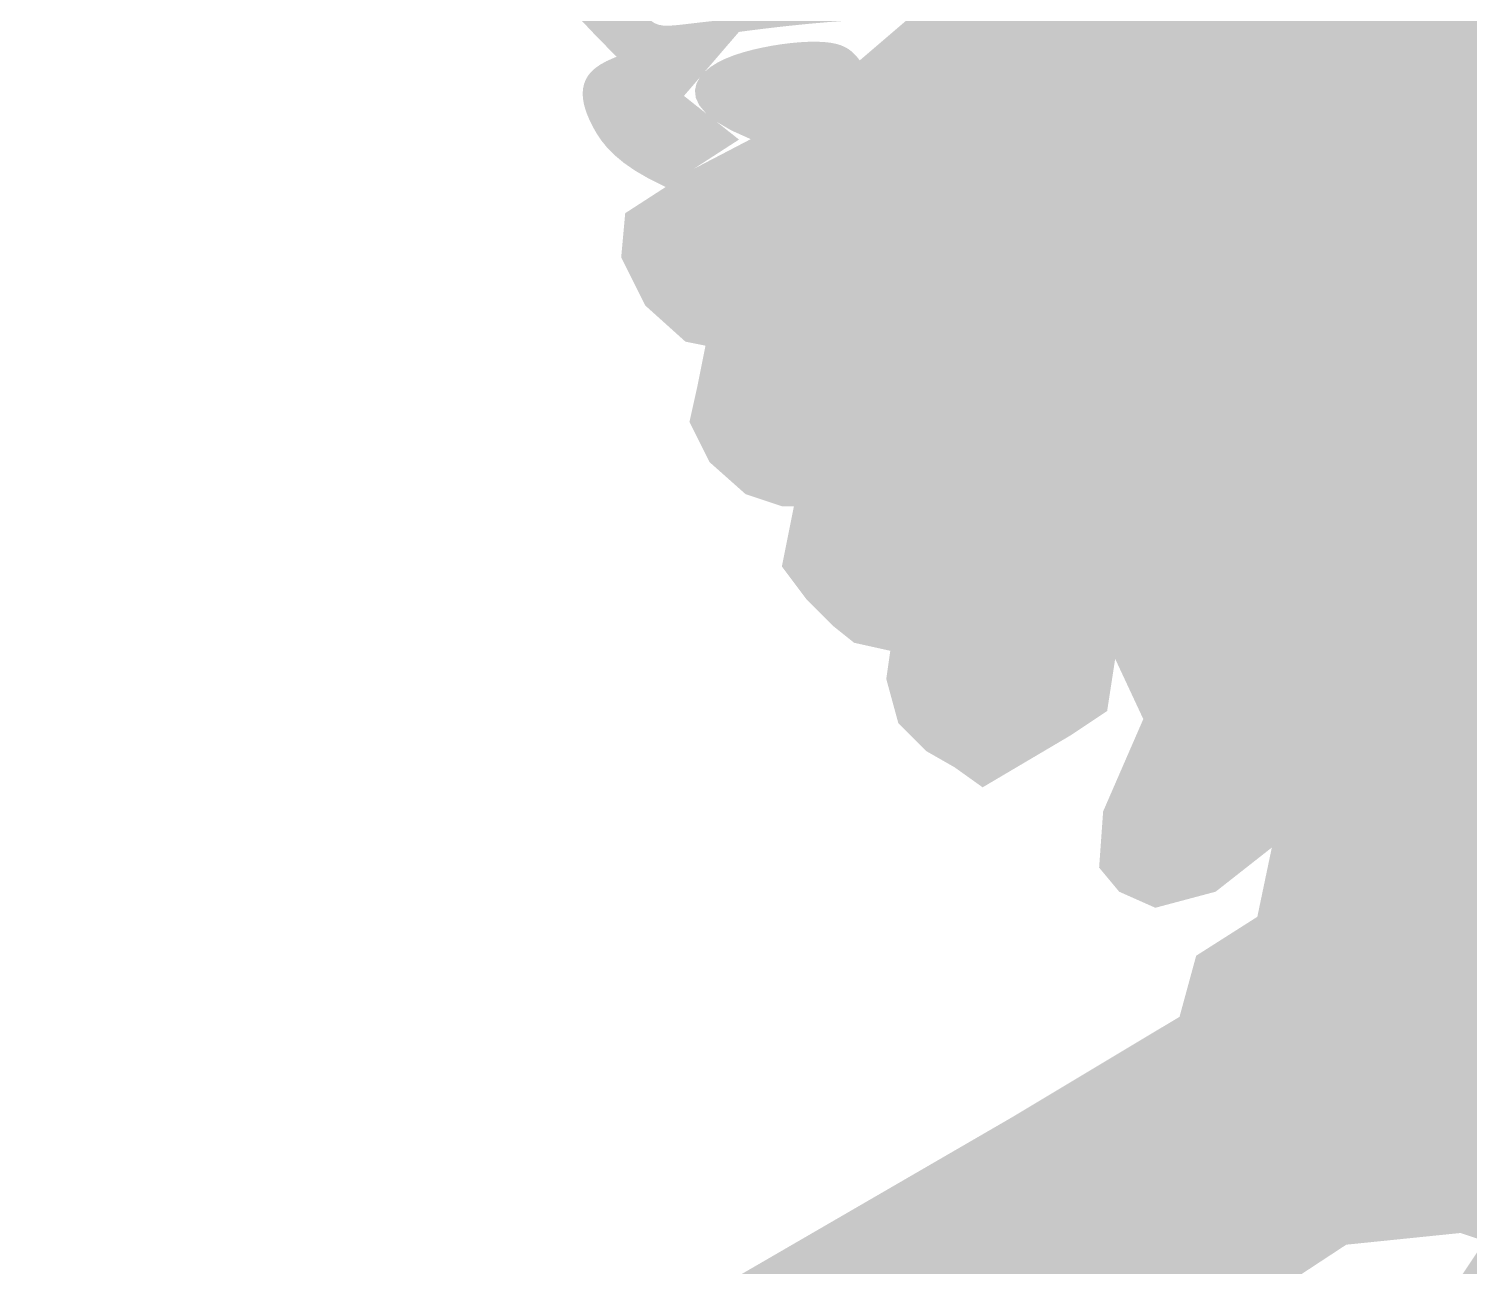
# Model space of a CAD drawing. Header units: millimetres. Extents: x 471 to 1044, y 7 to 541.
# Drawn here: x 825.61 to 837.84, y 132.43 to 142.93 of the extents above; entities that cross this region are included whole.
import ezdxf

# ---------------------------------------------------------------- set-up
doc = ezdxf.new("R2010")
doc.units = ezdxf.units.MM
doc.layers.add('magpiefill', color=3, linetype='Continuous')

msp = doc.modelspace()

# ---------------------------------------------------------------- hatches: boundary and pattern name
at = {"layer": 'magpiefill', "true_color": 0x010101}
h = msp.add_hatch(color=18, dxfattribs=at)
h.dxf.hatch_style = 1
edge = h.paths.add_edge_path()
edge.add_line((837.7639250257876, 132.7128722716379), (836.7933756990819, 132.6136523546873))
edge.add_line((836.7933756990819, 132.6136523546873), (835.1414601036887, 131.5286542882532))
edge.add_line((835.1414601036888, 131.5286542882531), (831.7432370940279, 129.075614704718))
edge.add_line((831.743237094028, 129.0756147047181), (829.7609395849938, 127.1886604558408))
edge.add_line((829.7609395849938, 127.1886604558408), (829.430557671353, 127.1886604558408))
edge.add_line((829.4305576713527, 127.1886604558408), (829.1001742509147, 127.4717039065075))
edge.add_line((829.1001742509147, 127.4717039065076), (829.0529768346804, 127.6603990180601))
edge.add_line((829.0529768346805, 127.6603990180601), (828.0618280801633, 126.9056177885119))
edge.add_line((828.0618280801634, 126.9056177885119), (826.7402974120056, 125.9621406640733))
edge.add_line((826.7402974120055, 125.9621406640733), (826.5987051633023, 126.5754009516259))
edge.add_line((826.5987051633022, 126.575400951626), (826.6459025795365, 126.905617788512))
edge.add_line((826.6459025795366, 126.9056177885119), (827.2122730811469, 127.5188772927267))
edge.add_line((827.2122730811468, 127.5188772927268), (827.4010627460843, 127.6603990180602))
edge.add_line((827.4010627460843, 127.6603990180601), (827.2594704973811, 127.7547465738364))
edge.add_line((827.2594704973812, 127.7547465738364), (826.3627165753329, 127.1414870696216))
edge.add_line((826.3627165753328, 127.1414870696216), (826.1267294941608, 127.3301821811741))
edge.add_line((826.1267294941608, 127.3301821811741), (826.1267294941608, 127.4717039065076))
edge.add_line((826.1267294941608, 127.4717039065076), (825.7491486574885, 127.4717039065076))
edge.add_line((825.7491486574884, 127.4717039065076), (825.6075564087852, 127.6603990180601))
edge.add_line((825.6075564087853, 127.6603990180601), (826.8346922444742, 128.3208326918321))
edge.add_line((826.8346922444744, 128.3208326918321), (827.0706793256461, 128.7453970844943))
edge.add_line((827.0706793256461, 128.7453970844942), (827.4954575785532, 129.1227880909374))
edge.add_line((827.4954575785532, 129.1227880909374), (826.6459025795366, 128.9812663656039))
edge.add_line((826.6459025795366, 128.9812663656039), (827.3066679136155, 129.5473524835995))
edge.add_line((827.3066679136155, 129.5473524835995), (829.5249525038216, 130.8210464449241))
edge.add_line((829.5249525038216, 130.8210464449241), (831.6016448453247, 132.3306096873584))
edge.add_line((831.6016448453247, 132.3306096873584), (833.9615216842341, 133.6986512044593))
edge.add_line((833.9615216842342, 133.6986512044592), (835.3774486916583, 134.5477799897837))
edge.add_line((835.3774486916582, 134.5477799897837), (835.5190409403614, 135.0666927215602))
edge.add_line((835.5190409403613, 135.0666927215602), (836.038214025737, 135.3969095584461))
edge.add_line((836.038214025737, 135.3969095584461), (836.6045845273471, 135.1610402773364))
edge.add_line((836.6045845273472, 135.1610402773364), (836.9821653640198, 135.2082144468935))
edge.add_line((836.9821653640197, 135.2082144468935), (837.7845229468018, 135.8686481206654))
edge.add_line((837.7845229468019, 135.8686481206654), (838.4452897876781, 136.2932125133277))
edge.add_line((838.4452897876781, 136.2932125133277), (838.4924872039124, 135.349735388889))
edge.add_line((838.4924872039126, 135.349735388889), (838.3036960321776, 134.6421283288979))
edge.add_line((838.3036960321776, 134.6421283288979), (838.1149063672399, 134.5477799897838))
edge.add_line((838.1149063672399, 134.5477799897837), (837.8317203630362, 134.6421283288979))
edge.add_line((837.8317203630361, 134.6421283288979), (837.4541410331609, 134.2647373224549))
edge.add_line((837.454141033161, 134.2647373224549), (838.0367201548407, 133.7694218588486))
edge.add_line((838.0367201548406, 133.7694218588486), (838.1390181398857, 134.212491040582))
edge.add_line((838.1390181398858, 134.212491040582), (838.6164092390289, 134.4851489985719))
edge.add_line((838.6164092390288, 134.4851489985718), (839.3324951343449, 134.5192312433205))
edge.add_line((839.332495134345, 134.5192312433206), (839.7416870745257, 134.3829022643257))
edge.add_line((839.7416870745255, 134.3829022643257), (839.7416870745255, 134.0761620615872))
edge.add_line((839.7416870745255, 134.0761620615871), (839.4006942933074, 133.9398330825923))
edge.add_line((839.4006942933074, 133.9398330825923), (838.7528060501568, 133.8035041035973))
edge.add_line((838.7528060501566, 133.8035041035972), (838.0026198219604, 133.2241059428689))
edge.add_line((838.0026198219605, 133.224105942869), (838.0026198219605, 132.8151190058842))
edge.add_line((838.0026198219605, 132.8151190058842), (838.6164092390288, 133.0536947191253))
edge.add_line((838.6164092390288, 133.0536947191252), (840.1167801886234, 133.6330928798537))
edge.add_line((840.1167801886234, 133.6330928798537), (841.1056627197898, 134.1784087958333))
edge.add_line((841.1056627197897, 134.1784087958332), (842.0945437441586, 134.8941359355565))
edge.add_line((842.094543744159, 134.8941359355566), (843.3903202304608, 135.848438788521))
edge.add_line((843.3903202304607, 135.848438788521), (842.7083331612273, 135.6098630752799))
edge.add_line((842.7083331612268, 135.6098630752799), (842.060444918076, 135.3712873620387))
edge.add_line((842.0604449180762, 135.3712873620387), (841.3784578488428, 135.5416985857824))
edge.add_line((841.3784578488426, 135.5416985857825), (840.7646684317742, 136.0529322570133))
edge.add_line((840.7646684317742, 136.0529322570133), (840.3895753176764, 136.8027408581476))
edge.add_line((840.3895753176764, 136.8027408581476), (840.2531785065486, 137.6547969768658))
edge.add_line((840.2531785065487, 137.6547969768657), (840.4236756505564, 138.4386886060865))
edge.add_line((840.4236756505563, 138.4386886060865), (841.1397615458724, 139.2225802353073))
edge.add_line((841.1397615458725, 139.2225802353073), (840.7646684317745, 139.0862512563123))
edge.add_line((840.7646684317742, 139.0862512563123), (838.9915023531269, 138.1660306480966))
edge.add_line((838.9915023531269, 138.1660306480966), (837.4570295638548, 137.3139745293784))
edge.add_line((837.4570295638548, 137.3139745293785), (836.6045468574109, 136.6323296344039))
edge.add_line((836.6045468574109, 136.6323296344039), (836.1612545843503, 135.9847677675158))
edge.add_line((836.1612545843504, 135.9847677675158), (835.6838634852073, 135.6098630752799))
edge.add_line((835.6838634852072, 135.6098630752799), (835.1723735599815, 135.473534096285))
edge.add_line((835.1723735599815, 135.473534096285), (834.8654780980487, 135.6098630752799))
edge.add_line((834.8654780980489, 135.6098630752799), (834.6949824608386, 135.8143565437722))
edge.add_line((834.6949824608384, 135.8143565437722), (834.729081286921, 136.2915071869166))
edge.add_line((834.729081286921, 136.2915071869166), (835.0700740681391, 137.0753988161374))
edge.add_line((835.0700740681391, 137.0753988161374), (834.8313792719662, 137.5866324873683))
edge.add_line((834.8313792719662, 137.5866324873683), (834.7631801130035, 137.1435633056348))
edge.add_line((834.7631801130035, 137.1435633056348), (834.4562861578681, 136.9390698371424))
edge.add_line((834.4562861578681, 136.9390698371425), (833.7060999296722, 136.4960006554091))
edge.add_line((833.7060999296721, 136.496000655409), (833.4674051334991, 136.6664118791527))
edge.add_line((833.4674051334994, 136.6664118791527), (833.2287088305291, 136.8027408581476))
edge.add_line((833.2287088305291, 136.8027408581476), (832.9900140343561, 137.0413165713887))
edge.add_line((832.9900140343561, 137.0413165713886), (832.887716049311, 137.4162212636246))
edge.add_line((832.8877160493112, 137.4162212636247), (832.9218148753937, 137.6547969768658))
edge.add_line((832.9218148753937, 137.6547969768657), (832.6149209202581, 137.7229614663632))
edge.add_line((832.6149209202581, 137.7229614663632), (832.4444237762506, 137.8592904453581))
edge.add_line((832.4444237762505, 137.8592904453581), (832.2057274732799, 138.0978661585992))
edge.add_line((832.2057274732799, 138.0978661585992), (832.0011315031899, 138.3705241165891))
edge.add_line((832.00113150319, 138.3705241165891), (832.1034294882351, 138.8817577878199))
edge.add_line((832.103429488235, 138.8817577878199), (832.0011315031899, 138.8817577878199))
edge.add_line((832.00113150319, 138.8817577878199), (831.6942375480544, 138.9840045220662))
edge.add_line((831.6942375480544, 138.9840045220662), (831.387343592919, 139.256662480056))
edge.add_line((831.387343592919, 139.256662480056), (831.2168464489113, 139.5974849275433))
edge.add_line((831.2168464489112, 139.5974849275433), (831.2850456078738, 139.9042251302818))
edge.add_line((831.2850456078738, 139.9042251302818), (831.3532432600389, 140.245047577769))
edge.add_line((831.3532432600391, 140.245047577769), (831.1827476228287, 140.2791298225178))
edge.add_line((831.1827476228286, 140.2791298225178), (830.8417533348133, 140.5858700252564))
edge.add_line((830.8417533348133, 140.5858700252564), (830.6371573647231, 140.9948561789033))
edge.add_line((830.6371573647232, 140.9948561789033), (830.6712561908057, 141.3697608711393))
edge.add_line((830.6712561908055, 141.3697608711393), (831.2509452749937, 141.7446655633753))
edge.add_line((831.2509452749939, 141.7446655633752), (832.03523183607, 142.15365250036))
edge.add_line((832.0352318360699, 142.1536525003601), (832.5808205873782, 142.5967216820935))
edge.add_line((832.5808205873782, 142.5967216820935), (833.0582116865213, 143.0057086190783))
edge.add_line((833.0582116865214, 143.0057086190783), (833.1264108454839, 143.0738731085757))
edge.add_line((833.1264108454839, 143.0738731085757), (833.2969079894916, 143.1420375980731))
edge.add_line((833.2969079894915, 143.1420375980732), (833.5015039595818, 143.3124488218168))
edge.add_line((833.5015039595819, 143.3124488218168), (833.5356027856644, 143.4487778008117))
edge.add_line((833.5356027856644, 143.4487778008117), (833.5356027856644, 143.5510245350579))
edge.add_line((833.5356027856644, 143.5510245350579), (833.5015039595819, 143.6873535140527))
edge.add_line((833.5015039595819, 143.6873535140528), (833.3992059745368, 143.789600248299))
edge.add_line((833.3992059745369, 143.789600248299), (833.2969079894916, 143.8577647377964))
edge.add_line((833.2969079894915, 143.8577647377964), (833.1605096715663, 143.8918469825452))
edge.add_line((833.1605096715664, 143.8918469825452), (833.2628076566117, 143.9600114720427))
edge.add_line((833.2628076566116, 143.9600114720427), (833.3992059745368, 143.9600114720427))
edge.add_line((833.3992059745369, 143.9600114720427), (833.5356027856645, 143.9940937167913))
edge.add_line((833.5356027856644, 143.9940937167913), (833.7742990886347, 143.9940937167913))
edge.add_line((833.7742990886347, 143.9940937167913), (833.9106958997626, 143.9940937167913))
edge.add_line((833.9106958997625, 143.9940937167913), (834.0129938848075, 144.0281759615401))
edge.add_line((834.0129938848077, 144.0281759615401), (834.115291869853, 144.0963404510375))
edge.add_line((834.1152918698529, 144.0963404510375), (834.1834910288153, 144.2667516747812))
edge.add_line((834.1834910288153, 144.2667516747812), (834.2175913616952, 144.3689984090273))
edge.add_line((834.2175913616952, 144.3689984090273), (834.0811930437702, 144.5053273880223))
edge.add_line((834.0811930437703, 144.5053273880224), (833.6379007707097, 144.7439031012635))
edge.add_line((833.6379007707096, 144.7439031012634), (834.2175913616952, 144.6075741222684))
edge.add_line((834.2175913616952, 144.6075741222684), (834.5244853168308, 144.539409632771))
edge.add_line((834.5244853168308, 144.539409632771), (834.6949824608383, 144.6416563670172))
edge.add_line((834.6949824608384, 144.6416563670172), (834.6949824608384, 144.7098208565147))
edge.add_line((834.6949824608384, 144.7098208565146), (834.6949824608384, 144.8802320802583))
edge.add_line((834.6949824608384, 144.8802320802583), (834.5926829689961, 144.9483965697557))
edge.add_line((834.5926829689961, 144.9483965697558), (834.524485316831, 145.1188077934995))
edge.add_line((834.5244853168308, 145.1188077934995), (834.7972804458836, 145.0847255487507))
edge.add_line((834.7972804458836, 145.0847255487507), (834.9336772570113, 145.0847255487507))
edge.add_line((834.9336772570114, 145.0847255487507), (835.1382732271016, 145.0847255487507))
edge.add_line((835.1382732271015, 145.0847255487507), (835.1382732271015, 145.1528900382481))
edge.add_line((835.1382732271015, 145.1528900382481), (835.104174401019, 145.3573835067405))
edge.add_line((835.104174401019, 145.3573835067405), (835.0359752420566, 145.4937117023976))
edge.add_line((835.0359752420566, 145.4937117023976), (835.001876415974, 145.6641229261413))
edge.add_line((835.001876415974, 145.6641229261413), (835.1723735599816, 145.6641229261413))
edge.add_line((835.1723735599815, 145.6641229261413), (835.3087703711093, 145.6982051708899))
edge.add_line((835.3087703711094, 145.6982051708899), (835.3769695300718, 145.8004519051362))
edge.add_line((835.3769695300718, 145.8004519051361), (835.4110683561544, 146.0390276183772))
edge.add_line((835.4110683561544, 146.0390276183772), (835.4451671822369, 146.1071921078746))
edge.add_line((835.4451671822369, 146.1071921078747), (835.5815655001621, 146.1071921078747))
edge.add_line((835.5815655001622, 146.1071921078747), (835.6838634852073, 146.1071921078747))
edge.add_line((835.6838634852072, 146.1071921078747), (835.7520626441699, 146.1753565973721))
edge.add_line((835.7520626441699, 146.1753565973721), (835.854360629215, 146.1753565973721))
edge.add_line((835.8543606292151, 146.1753565973721), (835.8884594552976, 146.3457678211158))
edge.add_line((835.8884594552976, 146.3457678211158), (835.8884594552976, 146.4139323106132))
edge.add_line((835.8884594552976, 146.4139323106132), (835.7179623112899, 146.4820968001107))
edge.add_line((835.71796231129, 146.4820968001106), (835.8543606292152, 146.5502612896081))
edge.add_line((835.8543606292151, 146.5502612896081), (835.9566586142604, 146.5502612896081))
edge.add_line((835.9566586142603, 146.5502612896081), (836.0930554253879, 146.5161790448595))
edge.add_line((836.093055425388, 146.5161790448594), (836.2635525693958, 146.4820968001106))
edge.add_line((836.2635525693956, 146.4820968001106), (836.5022473655686, 146.5161790448594))
edge.add_line((836.5022473655686, 146.5161790448594), (836.8432416535838, 146.5843435343569))
edge.add_line((836.8432416535838, 146.5843435343569), (837.0137387975916, 146.5843435343569))
edge.add_line((837.0137387975917, 146.5843435343569), (837.0137387975917, 146.448014555362))
edge.add_line((837.0137387975917, 146.448014555362), (837.0478376236742, 146.2776033316184))
edge.add_line((837.0478376236742, 146.2776033316184), (837.2865339266446, 146.1753565973721))
edge.add_line((837.2865339266443, 146.1753565973721), (837.5934278817799, 146.2776033316183))
edge.add_line((837.5934278817801, 146.2776033316184), (837.7639250257877, 146.073109863126))
edge.add_line((837.7639250257876, 146.073109863126), (838.0028624163484, 145.8354639718646))
edge.add_arc((778.8073841512971, 111.2750657022523), 68.54579327414928, 24.7196834331034, 30.277882808560207, ccw=False)
edge.add_arc((842.1801825767, 140.8506530632404), 1.434709815476074, 219.4264190677759, 277.5112522925736)
edge.add_arc((843.7307079348323, 138.1785654875251), 1.849170915570004, 76.09792839104102, 137.4828955815185, ccw=False)
edge.add_arc((843.6300590931844, 135.9170174077257), 4.092991028819266, 60.01917854986198, 82.34898294536907, ccw=False)
edge.add_arc((843.6853448979302, 133.4337134451826), 6.34858150695884, 55.16074552816218, 71.73216053091483, ccw=False)
edge.add_arc((847.1356757447277, 135.6216926809103), 3.027816357662309, 86.65890143975243, 120.31950619075)
edge.add_arc((848.0627056405085, 134.1241852963758), 4.788689476831216, 120.8490791888012, 144.9821508602809)
edge.add_arc((844.7879031426894, 136.5283326662617), 0.7326555080565207, 152.0183299640194, 206.9559763139688)
edge.add_arc((788.7812842034712, 68.7135386410836), 87.28074593232499, 45.89312228263083, 50.63922831697852, ccw=False)
edge.add_line((849.5285956208957, 131.3848459998541), (849.4600062013959, 131.1110075517855))
edge.add_line((849.4600062013963, 131.1110075517856), (849.5623041864416, 130.9746785727907))
edge.add_line((849.5623041864412, 130.9746785727907), (849.869199648374, 130.8724318385445))
edge.add_line((849.8691996483742, 130.8724318385445), (849.7669016633291, 130.6679383700521))
edge.add_line((849.7669016633292, 130.6679383700522), (849.9032984744568, 130.4975271463085))
edge.add_line((849.9032984744565, 130.4975271463085), (849.9714976334192, 130.3271159225648))
edge.add_line((849.9714976334192, 130.3271159225648), (849.7328013304489, 130.1226224540725))
edge.add_line((849.7328013304493, 130.1226224540725), (849.6987025043668, 129.91812898558))
edge.add_line((849.6987025043666, 129.91812898558), (849.8010004894116, 129.7136355170877))
edge.add_line((849.8010004894115, 129.7136355170877), (849.5282053603587, 129.6113887828415))
edge.add_line((849.5282053603589, 129.6113887828415), (849.2554102313061, 129.6795532723389))
edge.add_line((849.2554102313063, 129.6795532723389), (849.2895090573888, 129.4409775590978))
edge.add_line((849.2895090573886, 129.4409775590979), (848.9144174500879, 129.3387308248518))
edge.add_line((848.9144174500877, 129.3387308248517), (848.74392030608, 129.4409775590978))
edge.add_line((848.7439203060801, 129.4409775590979), (848.641622321035, 129.4750598038466))
edge.add_line((848.6416223210351, 129.4750598038466), (848.53932433599, 129.3387308248518))
edge.add_line((848.5393243359902, 129.3387308248517), (848.3688271919824, 129.2024018458567))
edge.add_line((848.3688271919821, 129.2024018458568), (848.1983300479743, 129.2705663353543))
edge.add_line((848.1983300479744, 129.2705663353543), (847.7550377749138, 128.9638261326158))
edge.add_line((847.7550377749137, 128.9638261326157), (847.7550377749137, 129.1001551116106))
edge.add_line((847.7550377749137, 129.1001551116107), (847.4481438197784, 129.3728130696004))
edge.add_line((847.4481438197784, 129.3728130696004), (847.4481438197784, 129.5091420485954))
edge.add_line((847.4481438197784, 129.5091420485954), (847.3799446608157, 129.4409775590979))
edge.add_line((847.3799446608157, 129.4409775590979), (847.1753486907256, 129.1342373563593))
edge.add_line((847.1753486907257, 129.1342373563593), (847.1753486907257, 128.9297438878669))
edge.add_line((847.1753486907257, 128.9297438878669), (847.1753486907257, 128.4866747061335))
edge.add_line((847.1753486907257, 128.4866747061336), (846.9366538945528, 128.4866747061336))
edge.add_line((846.9366538945526, 128.4866747061336), (846.8343559095073, 128.5889214403797))
edge.add_line((846.8343559095076, 128.5889214403797), (846.8002555766277, 128.6570859298771))
edge.add_line((846.8002555766277, 128.6570859298771), (846.4592627954098, 128.7593326641233))
edge.add_line((846.4592627954096, 128.7593326641233), (846.2887656514018, 128.8615793983695))
edge.add_line((846.288765651402, 128.8615793983695), (846.2205664924393, 128.7934149088721))
edge.add_line((846.2205664924393, 128.7934149088721), (846.2205664924393, 128.6230036851285))
edge.add_line((846.2205664924393, 128.6230036851284), (846.0159705223492, 128.3503457271385))
edge.add_line((846.0159705223489, 128.3503457271385), (845.879573711221, 128.4525924613847))
edge.add_line((845.8795737112212, 128.4525924613848), (845.8795737112212, 128.554839195631))
edge.add_line((845.8795737112212, 128.554839195631), (845.4703802642431, 128.4525924613847))
edge.add_line((845.4703802642432, 128.4525924613848), (845.2657842941529, 128.2140167481436))
edge.add_line((845.2657842941528, 128.2140167481436), (844.8224935278898, 128.0436055244))
edge.add_line((844.8224935278897, 128.0436055244), (844.6178975577994, 128.1458522586462))
edge.add_line((844.6178975577998, 128.1458522586462), (844.5155980659571, 128.3162634823898))
edge.add_line((844.5155980659567, 128.3162634823899), (844.3451024287466, 128.3162634823899))
edge.add_line((844.3451024287467, 128.3162634823899), (843.9700093146487, 128.0095232796513))
edge.add_line((843.9700093146487, 128.0095232796513), (843.6290150266332, 127.668700832164))
edge.add_line((843.6290150266334, 127.6687008321641), (843.2880222454155, 127.2597138951793))
edge.add_line((843.2880222454153, 127.2597138951792), (843.0152271163624, 126.918891447692))
edge.add_line((843.0152271163627, 126.918891447692), (842.7765308133924, 126.6803165177888))
edge.add_line((842.7765308133924, 126.6803165177888), (842.4355380321742, 126.5780697835425))
edge.add_line((842.4355380321742, 126.5780697835425), (842.1286425702415, 126.6462342730399))
edge.add_line((842.1286425702413, 126.64623427304), (841.924046600151, 126.8507269581946))
edge.add_line((841.9240466001509, 126.8507269581946), (841.7194506300606, 127.0552204266869))
edge.add_line((841.7194506300605, 127.055220426687), (841.6171526450154, 127.3619606294255))
edge.add_line((841.6171526450155, 127.3619606294255), (841.4466555010077, 127.6005363426666))
edge.add_line((841.4466555010079, 127.6005363426665), (841.2761583570001, 127.6346185874153))
edge.add_line((841.276158357, 127.6346185874153), (841.0715623869097, 127.7027830769128))
edge.add_line((841.0715623869096, 127.7027830769128), (840.9010667496995, 127.7027830769128))
edge.add_line((840.9010667496996, 127.7027830769128), (840.5941712877666, 128.179934503395))
edge.add_line((840.5941712877666, 128.179934503395), (840.2872773326312, 128.5889214403797))
edge.add_line((840.287277332631, 128.5889214403797), (840.1508805215034, 128.5889214403797))
edge.add_line((840.1508805215035, 128.5889214403797), (839.8780853924504, 128.7252504193747))
edge.add_line((839.8780853924504, 128.7252504193747), (839.4006942933073, 129.1683196011081))
edge.add_line((839.4006942933074, 129.1683196011081), (839.2642959753824, 129.3728130696004))
edge.add_line((839.2642959753823, 129.3728130696004), (839.1960983232173, 129.5091420485954))
edge.add_line((839.1960983232173, 129.5091420485954), (839.1619979903371, 129.7136355170878))
edge.add_line((839.1619979903371, 129.7136355170877), (839.0256011792095, 129.7136355170877))
edge.add_line((839.0256011792094, 129.7136355170877), (838.7187072240738, 129.8158822513339))
edge.add_line((838.7187072240738, 129.815882251334), (838.6846068911939, 129.8840467408314))
edge.add_line((838.6846068911939, 129.8840467408314), (838.5482100800663, 130.0885402093238))
edge.add_line((838.5482100800664, 130.0885402093237), (838.5141112539839, 130.1567046988211))
edge.add_line((838.5141112539839, 130.1567046988212), (838.3436141099761, 130.5316093910571))
edge.add_line((838.343614109976, 130.5316093910571), (838.1390181398857, 130.6679383700521))
edge.add_line((838.1390181398858, 130.6679383700522), (838.0367201548407, 130.7701851042983))
edge.add_line((838.0367201548406, 130.7701851042983), (837.9003218369154, 130.9746785727907))
edge.add_line((837.9003218369155, 130.9746785727907), (837.8321226779531, 131.2473365307805))
edge.add_line((837.8321226779528, 131.2473365307804), (837.8321226779528, 131.4177469711863))
edge.add_line((837.8321226779528, 131.4177469711863), (838.0708189809231, 131.7585694186737))
edge.add_line((838.0708189809231, 131.7585694186736), (837.9685209958778, 131.7244871739248))
edge.add_line((837.968520995878, 131.7244871739248), (837.7298246929076, 131.9971451319147))
edge.add_line((837.7298246929076, 131.9971451319147), (837.6957258668251, 132.2357208451559))
edge.add_line((837.6957258668251, 132.2357208451559), (837.968520995878, 132.6447077821405))
edge.add_line((837.968520995878, 132.6447077821405), (837.7639250257877, 132.7128722716379))
at = {"layer": 'magpiefill'}
h = msp.add_hatch(color=253, dxfattribs=at)
h.dxf.hatch_style = 1
h.paths.add_polyline_path([(833.5356027856644, 143.5510245350579), (833.5015039595819, 143.6873535140528), (833.3992059745369, 143.789600248299), (833.2969079894915, 143.8577647377964), (833.1605096715668, 143.8918469825452), (832.9211439415519, 143.8936193894853), (832.639867012567, 143.8968808134195), (832.3293908296985, 143.9010789012988), (832.0024273380325, 143.9056613000739), (831.6716884826562, 143.9100756566957), (831.3498862086562, 143.913769618115), (831.049732461119, 143.9161908312828), (830.783939185131, 143.9167869431498), (830.5622650503624, 143.9150846251675), (830.3826556248168, 143.9109266467896), (830.2401032010807, 143.90423480197), (830.1296000717409, 143.8949308846631), (830.046138529384, 143.882936688823), (829.984710866597, 143.8681740084039), (829.9403093759665, 143.85056463736), (829.9079263500792, 143.8300303696454), (829.8833678338212, 143.8064695371053), (829.865694881275, 143.7796866231499), (829.8547822988226, 143.7494626490802), (829.8505048928457, 143.7155786361972), (829.852737469726, 143.6778156058019), (829.8613548358458, 143.6359545791955), (829.8762317975863, 143.5897765776791), (829.8972431613302, 143.5390626225536), (829.9249034701738, 143.4831118031426), (829.9622862140754, 143.4192954808604), (830.0131046197084, 143.3445030851433), (830.0810719137455, 143.2556240454281), (830.1699013228604, 143.1495477911511), (830.283306073726, 143.0231637517489), (830.4249993930155, 142.8733613566583), (830.5986945074021, 142.6970300353156), (830.6530719424018, 142.7168774001265), (830.7402841441249, 142.7435377992446), (830.83948351041, 142.7694943380481), (830.9503883591694, 142.7947939437059), (831.0727170083167, 142.8194835433866), (831.206187775764, 142.843610064259), (831.3505189794244, 142.8672204334918), (831.5054289372104, 142.8903615782537), (831.6706359670347, 142.9130804257135), (831.8453480629476, 142.9352874408831), (832.0267319235461, 142.9563472401484), (832.211443923565, 142.9754879777378), (832.396140437739, 142.9919378078805), (832.5774778408027, 143.0049248848053), (832.7521125074902, 143.013677362741), (832.9167008125366, 143.0174233959165), (833.0678991306761, 143.0153911385608), (833.1264108454839, 143.0738731085757), (833.2969079894915, 143.1420375980732), (833.5015039595819, 143.3124488218168), (833.5356027856644, 143.4487778008117)])
h.paths.add_polyline_path([(830.7195067857797, 143.441127752065), (830.7297516872957, 143.4850065047856), (830.7458806284535, 143.5263826561703), (830.7677684191888, 143.5650059515942), (830.7952898694366, 143.6006261364322), (830.8283197891328, 143.6329929560592), (830.8667329882128, 143.6618561558503), (830.9106546608868, 143.6870541135187), (830.9612115384655, 143.7087797361304), (831.0197807365334, 143.7273145630895), (831.0877393706764, 143.7429401338001), (831.1664645564799, 143.7559379876664), (831.2573334095284, 143.7665896640926), (831.3617230454076, 143.7751767024828), (831.481010579703, 143.7819806422412), (831.6156602670474, 143.787230885736), (831.7624849182648, 143.7909482871913), (831.9173844832274, 143.7931015637955), (832.0762589118071, 143.7936594327365), (832.2350081538759, 143.7925906112027), (832.3895321593056, 143.7898638163823), (832.5357308779685, 143.7854477654633), (832.6695042597362, 143.7793111756342), (832.7876494659347, 143.7714279782129), (832.8905525037048, 143.7617929610369), (832.9794965916417, 143.7504061260735), (833.0557649483399, 143.73726747529), (833.1206407923944, 143.722377010654), (833.1754073424001, 143.7057347341326), (833.2213478169517, 143.6873406476934), (833.259745434644, 143.6671947533034), (833.2917164916169, 143.6453335485603), (833.3177095941892, 143.6219395135819), (833.3380064262255, 143.597231624116), (833.3528886715894, 143.5714288559106), (833.3626380141452, 143.5447501847136), (833.3675361377566, 143.5174145862728), (833.367864726288, 143.4896410363363), (833.3639054636035, 143.4616485106518), (833.3558252745268, 143.4336507714933), (833.3433320477232, 143.4058407272381), (833.3260189128177, 143.37840607279), (833.3034789994351, 143.3515345030521), (833.2753054372006, 143.3254137129281), (833.241091355739, 143.3002313973215), (833.2004298846757, 143.2761752511354), (833.1529141536353, 143.2534329692736), (833.0980903431557, 143.2321296816716), (833.0353168374243, 143.2121402583938), (832.9639050715414, 143.1932770045368), (832.8831664806069, 143.1753522251971), (832.7924124997214, 143.1581782254711), (832.6909545639846, 143.1415673104556), (832.578104108497, 143.1253317852469), (832.4531725683585, 143.1092839549416), (832.3162486161632, 143.0932882616725), (832.170529874481, 143.0774176957157), (832.019991203375, 143.061797384384), (831.8686074629086, 143.0465524549898), (831.7203535131459, 143.0318080348455), (831.5792042141497, 143.0176892512639), (831.4491344259841, 143.0043212315573), (831.3341190087122, 142.9918291030382), (831.2370739040009, 142.9804631239385), (831.1566793799309, 142.9709740761672), (831.090556786186, 142.9642378725526), (831.0363274724502, 142.9611304259233), (830.9916127884076, 142.9625276491075), (830.954034083742, 142.9693054549335), (830.9212127081375, 142.9823397562299), (830.8907700112777, 143.0025064658249), (830.8608541925121, 143.0303321744383), (830.8317208498513, 143.0649461843553), (830.804152430971, 143.1051284757523), (830.7789313835472, 143.1496590288058), (830.7568401552553, 143.1973178236925), (830.7386611937716, 143.2468848405888), (830.7251769467719, 143.2971400596712), (830.7171698619316, 143.3468634611162), (830.7152711139702, 143.3949966526336)], flags=16)
h = msp.add_hatch(color=253, dxfattribs=at)
h.dxf.hatch_style = 1
h.paths.add_polyline_path([(830.9503883591694, 142.7947939437059), (830.83948351041, 142.7694943380481), (830.7402841441249, 142.7435377992446), (830.6530719424018, 142.7168774001265), (830.577935582869, 142.689453180168), (830.514191725319, 142.6611530454137), (830.4609640250858, 142.6318518685513), (830.417376137503, 142.6014245222681), (830.3825517179041, 142.5697458792516), (830.3556144216234, 142.5366908121894), (830.3356879039943, 142.5021341937689), (830.3218958203506, 142.4659508966777), (830.3134974509651, 142.4280157926196), (830.3102945758662, 142.3882037493637), (830.3122246000221, 142.3463896336954), (830.3192249284004, 142.3024483124001), (830.3312329659686, 142.2562546522635), (830.3481861176949, 142.2076835200708), (830.3700217885464, 142.1566097826075), (830.3966773834914, 142.1029083066591), (830.4285579372877, 142.046509855542), (830.4679390038561, 141.9875687786952), (830.5175637669081, 141.9262953220891), (830.5801754101547, 141.8628997316939), (830.6585171173067, 141.7975922534798), (830.7553320720756, 141.7305831334169), (830.8733634581727, 141.6620826174754), (831.015354459309, 141.5923009516256), (831.6373570884641, 141.9945712558523), (831.1701587287696, 142.3653889998175), (831.6367826451537, 142.908425003625), (831.5054289372104, 142.8903615782537), (831.3505189794244, 142.8672204334918), (831.206187775764, 142.843610064259), (831.0727170083167, 142.8194835433866)])
h = msp.add_hatch(color=251, dxfattribs=at)
h.dxf.hatch_style = 1
h.paths.add_polyline_path([(833.3850257417257, 142.4364272244746), (834.6016585795344, 142.882302348947), (833.4353693543667, 142.6880185554696), (832.3859685916568, 142.4384836060768), (832.0352318360699, 142.1536525003601), (832.6298745419954, 142.2351547814174)])
h.paths.add_polyline_path([(833.9388039858336, 141.4300650091891), (836.0028831344614, 142.4867453352388), (834.6436115729232, 141.983564227596), (833.1333091734625, 141.4803831199533), (831.9250669549058, 141.3797468984247), (830.6724440732755, 141.3705291152272), (830.6712561908055, 141.3697608711393), (830.6371573647232, 140.9948561789033), (830.8417533348133, 140.5858700252564), (831.1827476228286, 140.2791298225178), (831.3532432600391, 140.245047577769), (832.1767850181097, 140.7256114584892)])
h.paths.add_polyline_path([(834.0898333288153, 140.3733846831393), (835.9525395218209, 141.6313374522462), (833.7877731479114, 140.5746571261963), (832.2271286307505, 140.0714760185537), (831.3263581443514, 140.1106873668421), (831.2850456078738, 139.9042251302818), (831.2168464489112, 139.5974849275433), (831.387343592919, 139.256662480056), (831.6942375480544, 138.9840045220662), (832.00113150319, 138.8817577878199), (832.0760977928283, 138.8817577878199), (832.6298745419954, 139.3670224678537)])
h.paths.add_polyline_path([(833.7374295352704, 138.7632051386825), (835.6504793409167, 140.3733846831393), (833.4353693543667, 139.0147956925038), (832.0640823670954, 138.6851207457145), (832.00113150319, 138.3705241165891), (832.2057274732799, 138.0978661585992), (832.4444237762505, 137.8592904453581), (832.6149209202581, 137.7229614663632), (832.7286043280003, 137.6977111434963), (832.8815926051993, 137.9581145892804)])
h.paths.add_polyline_path([(834.190520554097, 138.1090689215732), (834.190520554097, 138.5116138076874), (833.5360565796482, 137.7568421462233), (832.908119189025, 137.5589737911696), (832.8877160493112, 137.4162212636247), (832.9900140343561, 137.0413165713886), (833.2287088305291, 136.8027408581476), (833.4789796295711, 136.6598012227989), (834.3918950046598, 137.3039791493448), (833.3850257417257, 137.1530248170519)])
h.paths.add_polyline_path([(835.7511665661982, 138.0084327000446), (834.9293512747449, 137.3767972188101), (835.0700740681391, 137.0753988161374)], flags=17)
h.paths.add_polyline_path([(836.4232932361399, 136.3675541341224), (836.4559741532878, 136.9517523739949), (837.0600945150959, 138.4109775861589), (835.9525395218209, 136.8511161524664), (834.7165614669645, 136.1163152278212), (834.6949824608384, 135.8143565437722), (834.8654780980489, 135.6098630752799), (835.1723735599815, 135.473534096285), (835.6838634852072, 135.6098630752799), (836.1612545843504, 135.9847677675158)])
h.paths.add_polyline_path([(838.3186803462929, 132.3224854065078), (840.4834467202027, 133.2282114002648), (839.3758917269272, 132.8759846249148), (837.8035820096011, 132.3974237084807), (837.6957258668251, 132.2357208451559), (837.7298246929076, 131.9971451319147), (837.82389787239, 131.8896872421188)])
h.paths.add_polyline_path([(838.6710841398378, 131.4167594127509), (839.6779519078314, 131.6683499665722), (840.986879856729, 132.523757849565), (839.0234879333825, 131.8193042988651), (837.9798705712508, 131.6287087581026), (837.8321226779528, 131.4177469711863), (837.8321226779528, 131.2473365307804), (837.9003218369155, 130.9746785727907), (838.0367201548406, 130.7701851042983), (838.1390181398858, 130.6679383700522), (838.2545391757924, 130.5909629297702), (838.5703969145563, 130.9638964158725)])
h.paths.add_polyline_path([(839.5772646825501, 130.4607145310561), (840.4834467202027, 130.863260194344), (841.4399708755552, 131.6683499665722), (839.4765774572686, 130.7626239728153), (838.3850186156365, 130.4405653824192), (838.5141112539839, 130.1567046988212), (838.5482100800664, 130.0885402093237), (838.6846068911939, 129.8840467408314), (838.7187072240738, 129.815882251334), (839.0256011792094, 129.7136355170877), (839.1241736637237, 129.7136355170877), (839.3758917269274, 129.9575334234132)])
h.paths.add_polyline_path([(841.7923746691001, 130.3600783095275), (843.5040500241832, 131.8696224096294), (842.1951220752856, 130.9638964158725), (840.131042926658, 129.907215312649), (839.1812744050226, 129.5980383786959), (839.1960983232173, 129.5091420485954), (839.2642959753823, 129.3728130696004), (839.4006942933074, 129.1683196011081), (839.8780853924504, 128.7252504193747), (840.1508805215035, 128.5889214403797), (840.1813865392985, 128.5889214403797), (840.382759494921, 128.9511712081277), (840.6848196758251, 129.4543523157705)])
h.paths.add_polyline_path([(842.7488988244529, 129.7562609803562), (844.0074846556506, 131.3161231912223), (841.9937491196631, 129.6556247588277), (840.3168612516517, 128.5494959768872), (840.5941712877666, 128.179934503395), (840.9010667496996, 127.7027830769128), (841.0715623869096, 127.7027830769128), (841.276158357, 127.6346185874153), (841.5406581008372, 128.3976719897207)])
h.paths.add_polyline_path([(843.5543936368242, 128.9008530973636), (845.1653832615664, 131.2154869696939), (844.3598884491951, 130.3097601987632), (843.0509605002974, 129.0518074296563), (841.9937491196631, 127.6932184390209), (841.47874503148, 127.5556336396652), (841.6171526450155, 127.3619606294255), (841.7194506300605, 127.055220426687), (841.9240466001509, 126.8507269581946), (842.1286425702413, 126.64623427304), (842.4355380321742, 126.5780697835425), (842.7765308133924, 126.6803165177888), (842.7911366966134, 126.6949149741633), (842.8999296623754, 127.7435365497851)])
h.paths.add_polyline_path([(845.2660689919073, 129.353716094242), (845.6184727854518, 130.6116696405225), (844.5109192871175, 128.9008530973636), (844.0074846556506, 128.3473538789565), (843.7549749668435, 127.7945972961712), (843.9700093146487, 128.0095232796513), (844.3451024287467, 128.3162634823899), (844.5155980659567, 128.3162634823899), (844.71229224274, 128.5486263220135)])
h.paths.add_polyline_path([(846.1219074169192, 129.6053066480633), (845.1791068219466, 128.1806959230018), (845.2657842941528, 128.2140167481436), (845.4703802642432, 128.4525924613848), (845.7981795487997, 128.5345009244397)])
h.paths.add_polyline_path([(847.1753486907257, 129.0518074296563), (846.726027778727, 129.554988537299), (846.452297886178, 128.7635095037262), (846.4592627954096, 128.7593326641233), (846.8002555766277, 128.6570859298771), (846.8343559095076, 128.5889214403797), (846.9366538945526, 128.4866747061336), (847.1753486907257, 128.4866747061336), (847.1753486907257, 128.9297438878669)])
h = msp.add_hatch(color=255, dxfattribs=at)
h.dxf.hatch_style = 1
h.paths.add_polyline_path([(832.5808205873782, 142.5967216820935), (832.6628549025929, 142.6670015079375), (832.6412136890167, 142.6938424777915), (832.6187296579787, 142.7187974293369), (832.5944322501839, 142.7416531536581), (832.567350906337, 142.7621964418391), (832.5365150671428, 142.7802140849643), (832.5009541733064, 142.7954928741175), (832.4596976655318, 142.8078196003833), (832.4117749845248, 142.8169810548454), (832.3565364294666, 142.8228125972568), (832.2946157334463, 142.8253438620436), (832.2269674880301, 142.8246530523007), (832.1545462847839, 142.8208183711229), (832.0783067152738, 142.8139180216049), (831.9992033710655, 142.8040302068417), (831.9181908437254, 142.7912331299281), (831.8362237248191, 142.7756049939587), (831.7543426760813, 142.7571536171774), (831.673932639919, 142.7356052784238), (831.596464628908, 142.7106158716865), (831.5234096556244, 142.6818412909539), (831.4562387326432, 142.6489374302147), (831.3964228725404, 142.6115601834575), (831.3454330878917, 142.5693654446708), (831.3047403912726, 142.5220091078432), (831.2762270810324, 142.4693073799424), (831.2634205986142, 142.4117177198532), (831.2702596712338, 142.3498578994396), (831.3006830261079, 142.2843456905655), (831.3586293904525, 142.2157988650948), (831.4480374914842, 142.1448351948916), (831.5728460564194, 142.0720724518198), (831.7369938124743, 141.9981284077435), (832.0352318360699, 142.1536525003601), (832.3859685916568, 142.4384836060768)])
h = msp.add_hatch(color=255, dxfattribs=at)
h.dxf.hatch_style = 1
h.paths.add_polyline_path([(836.1612545843504, 135.9847677675158), (836.038214025737, 135.3969095584461), (836.6045845273472, 135.1610402773364), (836.9821653640197, 135.2082144468935), (837.7845229468019, 135.8686481206654), (838.4452897876781, 136.2932125133277), (838.4924872039126, 135.349735388889), (838.3036960321776, 134.6421283288979), (838.1149063672399, 134.5477799897837), (837.8317203630361, 134.6421283288979), (837.454141033161, 134.2647373224549), (838.0367201548406, 133.7694218588486), (838.1390181398858, 134.212491040582), (838.6164092390288, 134.4851489985718), (839.332495134345, 134.5192312433206), (839.7416870745255, 134.3829022643257), (839.7416870745255, 134.0761620615871), (839.4006942933074, 133.9398330825923), (838.7528060501566, 133.8035041035972), (838.0026198219605, 133.224105942869), (838.0026198219605, 132.8151190058842), (838.6164092390288, 133.0536947191252), (840.1167801886234, 133.6330928798537), (841.1056627197897, 134.1784087958332), (842.094543744159, 134.8941359355566), (843.3903202304607, 135.848438788521), (842.7083331612268, 135.6098630752799), (842.0604449180762, 135.3712873620387), (841.3784578488426, 135.5416985857825), (840.7646684317742, 136.0529322570133), (840.3895753176764, 136.8027408581476), (840.2531785065487, 137.6547969768657), (840.4236756505563, 138.4386886060865), (841.1397615458725, 139.2225802353073), (840.7646684317742, 139.0862512563123), (838.9915023531269, 138.1660306480966), (837.4570295638548, 137.3139745293785), (836.6045468574109, 136.6323296344039)])

doc.saveas('drawing.dxf')
